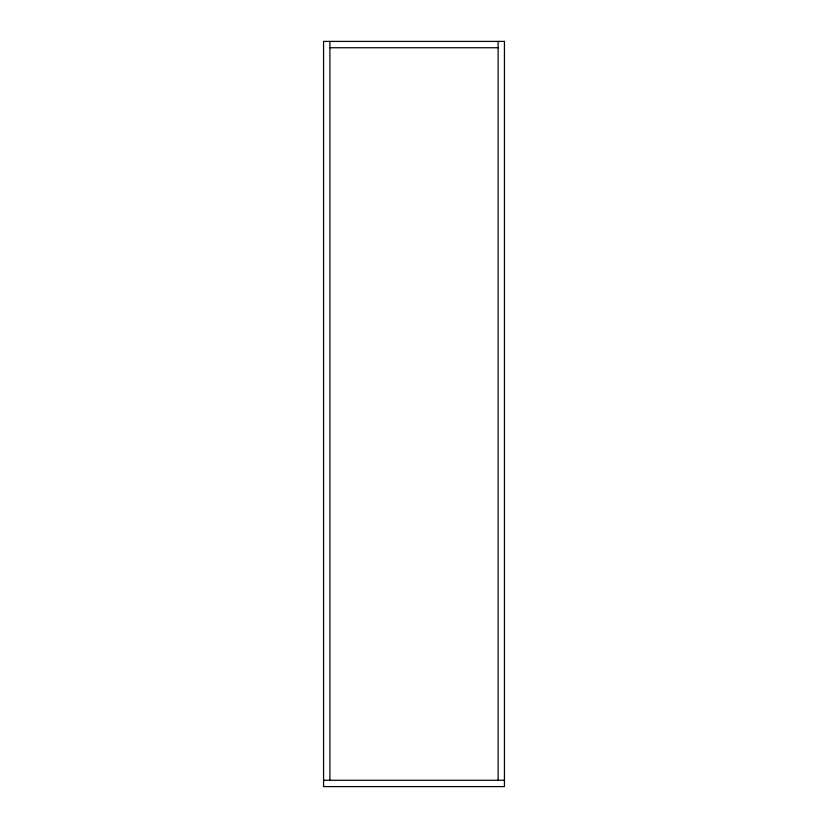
<?xml version="1.0" encoding="UTF-8"?>
<svg xmlns="http://www.w3.org/2000/svg" width="828" height="828" viewBox="0 0 828 828"><rect width="100%" height="100%" fill="white"/><g stroke="black" fill="none" stroke-linecap="round" stroke-linejoin="round"><path stroke-width="1.24" d="M329.896 47.734L498.104 47.734M323.562 780.266L504.438 780.266M498.104 41.4L498.104 780.266M329.896 41.4L329.896 780.266M504.438 41.4L323.562 41.4L323.562 786.6L504.438 786.6L504.438 41.4"/></g></svg>
